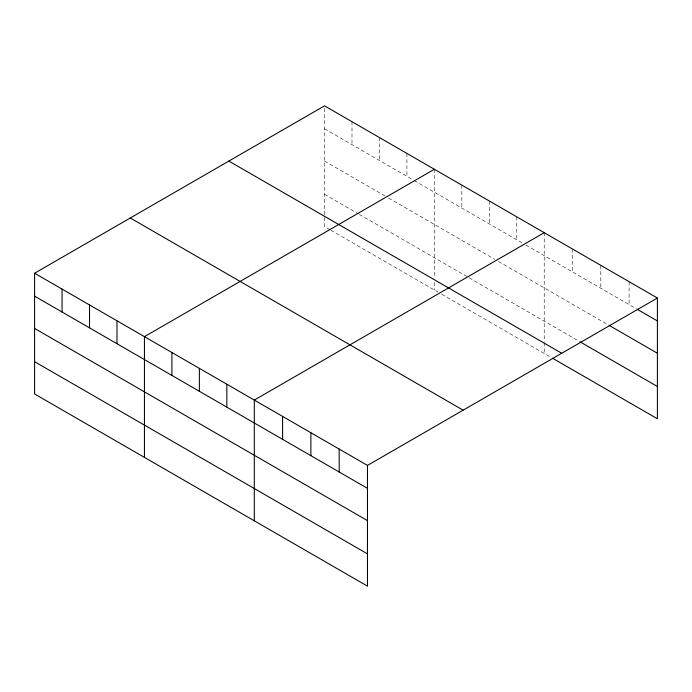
<?xml version="1.0" encoding="UTF-8"?>
<svg xmlns="http://www.w3.org/2000/svg" width="692" height="692" viewBox="0 0 692 692"><rect width="100%" height="100%" fill="white"/><g stroke="black" fill="none" stroke-linecap="round" stroke-linejoin="round"><path stroke-width="0.52" stroke-dasharray="3.46 2.59" d="M324.522 214.745L324.522 105.85M324.522 128.773L413.314 180.041M414.231 180.569L522.252 242.927M525.911 245.046L636.406 308.84M324.522 161.054L384.942 195.931M388.601 198.042L494.789 259.353M498.448 261.464L608.112 324.782M324.522 194.305L358.395 213.863M359.312 214.39L468.242 277.284M469.159 277.812L578.91 341.173M330.015 229.753L324.522 226.587L324.522 215.826M330.932 230.28L438.036 292.119M441.695 294.23L550.607 357.115M629.106 281.696L629.106 304.618M600.812 265.356L600.812 288.287M572.518 249.025L572.518 271.947M544.223 232.685L544.223 341.588M544.223 342.67L544.223 353.422M516.76 216.83L516.76 239.761M489.296 200.974L489.296 223.905M461.832 185.119L461.832 208.05M434.377 169.263L434.377 278.167M434.377 282.474L434.377 290.009M406.913 153.408L406.913 176.339M379.45 137.552L379.45 160.483M351.986 121.705L351.986 144.628"/><path stroke-width="1.04" d="M552.441 358.171L657.4 418.764L657.4 298.027L324.522 105.85L34.6 273.236L34.6 393.973L367.478 586.15L367.478 465.413L34.6 273.236M434.377 169.263L144.446 336.649L144.446 457.395M544.223 232.685L254.301 400.071L254.301 520.808M367.478 465.413L657.4 298.027M637.323 309.367L657.4 320.958M609.029 325.309L657.4 353.231M579.818 341.701L657.4 386.491M228.853 161.08L561.722 353.266M130.278 217.997L463.147 410.183M34.6 296.159L367.478 488.344M34.6 328.44L367.478 520.618M34.6 361.691L367.478 553.877M339.184 449.082L339.184 472.005M310.89 432.742L310.89 455.673M282.596 416.411L282.596 439.333M226.838 384.216L226.838 407.147M199.374 368.36L199.374 391.291M171.91 352.505L171.91 375.436M116.983 320.794L116.983 343.725M89.528 304.938L89.528 327.87M62.064 289.092L62.064 312.014"/></g></svg>
